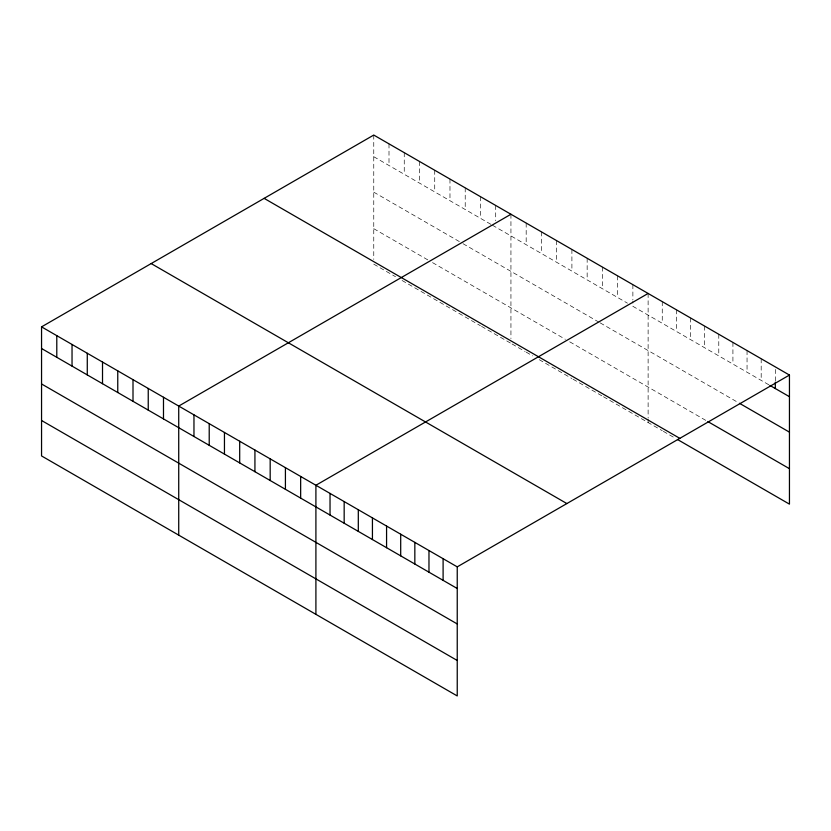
<?xml version="1.0" encoding="UTF-8"?>
<svg xmlns="http://www.w3.org/2000/svg" width="831" height="831" viewBox="0 0 831 831"><rect width="100%" height="100%" fill="white"/><g stroke="black" fill="none" stroke-linecap="round" stroke-linejoin="round"><path stroke-width="0.62" stroke-dasharray="4.16 3.12" d="M373.763 135.058L373.763 259.417M373.763 156.706L491.339 224.588M492.43 225.222L627.436 303.159M768.789 384.774L632.879 306.307L632.879 301.206M373.763 192.158L461.953 243.078M463.033 243.701L599.13 322.272M600.211 322.895L737.263 402.027M373.763 228.691L428.204 260.113M432.556 262.627L565.371 339.318M569.734 341.832L706.828 420.974M373.763 264.144L395.535 276.713M402.069 280.483L480.453 325.742M481.544 326.365L510.94 343.338M512.031 343.972L525.099 351.513M526.179 352.136L532.713 355.907M539.246 359.678L571.905 378.541M572.995 379.165L602.392 396.138M603.483 396.761L662.255 430.697M663.335 431.32L675.291 438.228M775.313 369.442L775.313 380.899M761.186 358.743L761.186 380.38M747.048 350.578L747.048 372.226M732.921 342.414L732.921 364.061M718.784 334.259L718.784 355.897M704.646 326.095L704.646 347.742M690.519 317.941L690.519 339.578M676.382 309.776L676.382 331.424M662.255 301.622L662.255 323.259M648.118 293.457L648.118 417.806M648.118 418.99L648.118 422.532M632.879 284.659L632.879 299.939M617.63 275.861L617.63 297.498M602.392 267.063L602.392 288.7M587.153 258.264L587.153 279.902M571.905 249.456L571.905 271.103M556.666 240.658L556.666 262.305M541.428 231.859L541.428 253.507M526.179 223.061L526.179 244.709M510.94 214.263L510.94 338.612M495.702 205.465L495.702 220.734M480.453 196.667L480.453 218.304M465.215 187.858L465.215 209.505M449.976 179.06L449.976 200.707M434.727 170.262L434.727 191.909M419.489 161.463L419.489 183.111M404.25 152.665L404.25 174.302M389.001 143.867L389.001 165.504"/><path stroke-width="1.25" d="M41.55 326.863L457.237 566.856L457.237 695.942L41.55 455.939L41.55 326.863L373.763 135.058L789.45 375.061L789.45 504.137L677.473 439.485M510.94 214.263L178.727 406.068L178.727 535.143M648.118 293.457L315.905 485.262L315.905 614.338M457.237 566.856L789.45 375.061M769.88 385.407L789.45 396.699M739.445 403.284L789.45 432.151M707.908 421.608L789.45 468.684M264.133 198.36L679.82 438.353M151.18 263.572L566.867 503.565M41.55 348.511L457.237 588.504M41.55 383.964L457.237 623.956M41.55 420.486L457.237 660.479M775.313 382.177L775.313 388.544M443.1 558.702L443.1 580.339M428.973 550.538L428.973 572.185M414.835 542.383L414.835 564.02M400.698 534.219L400.698 555.866M386.571 526.065L386.571 547.702M372.433 517.9L372.433 539.548M358.306 509.746L358.306 531.383M344.169 501.581L344.169 523.229M330.032 493.417L330.032 515.064M300.656 476.464L300.656 498.101M285.417 467.666L285.417 489.303M270.179 458.857L270.179 480.505M254.93 450.059L254.93 471.707M239.692 441.261L239.692 462.909M224.453 432.463L224.453 454.11M209.215 423.665L209.215 445.302M193.966 414.866L193.966 436.504M163.489 397.26L163.489 418.907M148.24 388.461L148.24 410.109M133.002 379.663L133.002 401.311M117.763 370.865L117.763 392.512M102.514 362.067L102.514 383.704M87.276 353.268L87.276 374.906M72.037 344.47L72.037 366.107M56.788 335.662L56.788 357.309"/></g></svg>
